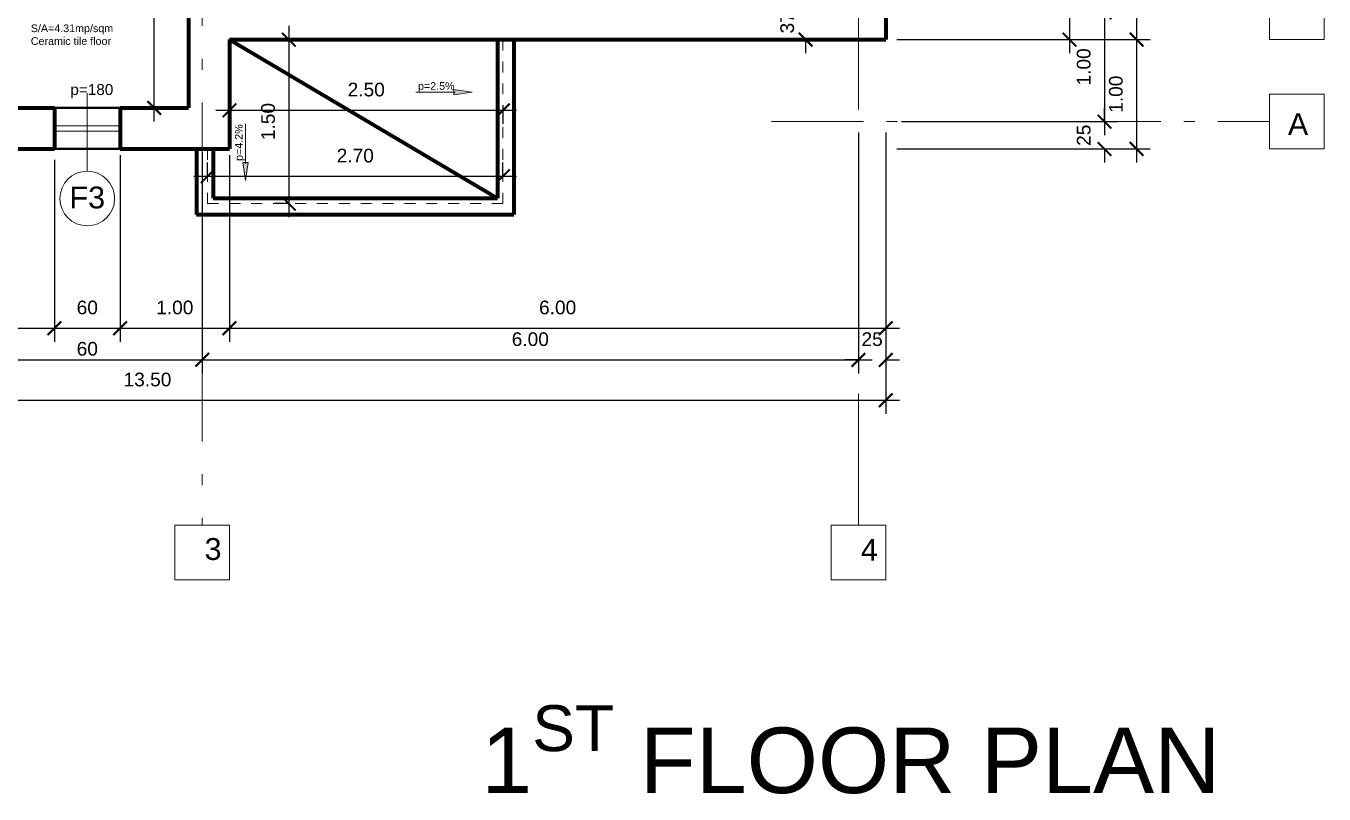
# Model space of a CAD drawing. Header units: inches. Extents: x 12.8 to 66.6, y 2.1 to 46.7.
# Drawn here: x 22.28 to 34.15, y 2.1 to 9.12 of the extents above; entities that cross this region are included whole.
import ezdxf

# ---------------------------------------------------------------- set-up
doc = ezdxf.new("R2010")
doc.units = ezdxf.units.IN
doc.header["$MEASUREMENT"] = 0
doc.linetypes.add('ACAD_ISO02W100', pattern=[15, 12, -3])
doc.linetypes.add('ACAD_ISO10W100', pattern=[18, 12, -3, 0, -3])
for name, color, linetype, lineweight in [('axes', 40, 'ACAD_ISO10W100', 20), ('cote', 252, 'Continuous', 20), ('dashed line', 241, 'ACAD_ISO02W100', 20), ('walls', 160, 'Continuous', 80), ('windows ext', 151, 'Continuous', 40), ('windows&doors', 80, 'Continuous', 20)]:
    doc.layers.add(name, color=color, linetype=linetype, lineweight=lineweight)
doc.styles.get("Standard").update_dxf_attribs({"font": 'arial.ttf'})
doc.dimstyles.new('1_50_centimeters', dxfattribs={"dimscale": 50, "dimtxt": 0.0025, "dimasz": 0.0025, "dimexe": 0.0025, "dimexo": 0.002, "dimgap": 0.0025, "dimtad": 1, "dimdec": 0, "dimlfac": 100, "dimzin": 0, "dimdsep": 46, "dimtxsty": 'Standard', "dimblk": 'ARCHTICK', "dimcen": 0.002, "dimdle": 0.0025, "dimadec": 0, "dimazin": 0, "dimtfac": 1, "dimtdec": 0, "dimtix": 1, "dimtofl": 0, "dimtmove": 0, "dimatfit": 3, "dimldrblk": 'ARCHTICK', "dimfxl": 1, "dimfxlon": 1, "dimtolj": 1, "dimtzin": 0, "dimarcsym": 0})
doc.dimstyles.new('1_50_meters', dxfattribs={"dimscale": 50, "dimtxt": 0.0025, "dimasz": 0.0025, "dimexe": 0.0025, "dimexo": 0.002, "dimgap": 0.0025, "dimtad": 1, "dimzin": 0, "dimdsep": 46, "dimtxsty": 'Standard', "dimblk": 'ARCHTICK', "dimcen": 0.002, "dimdle": 0.0025, "dimadec": 0, "dimazin": 0, "dimtfac": 1, "dimtofl": 0, "dimtmove": 0, "dimatfit": 3, "dimldrblk": 'ARCHTICK', "dimfxl": 1, "dimfxlon": 1, "dimtolj": 1, "dimtzin": 0, "dimarcsym": 0})

# ---------------------------------------------------------------- blocks, each defined once
blk = doc.blocks.new('_ArchTick')
at = {"color": 0, "linetype": 'ByBlock', "const_width": 0.15}
blk.add_lwpolyline([(-0.5, -0.5), (0.5, 0.5)], dxfattribs=at)
blk = doc.blocks.new('*D119')
at = {"layer": 'cote', "color": 0, "lineweight": -2, "ltscale": 0.1, "transparency": 16777216}
for p, q in [((32.432, 16.421), (32.432, 8.871)), ((30.239, 16.296), (32.557, 16.296)), ((30.239, 8.996), (32.557, 8.996))]:
    blk.add_line(p, q, dxfattribs=at)
at = {"layer": 'Defpoints', "color": 0, "ltscale": 0.1, "transparency": 16777216}
for p in [(30.139, 16.296), (30.139, 8.996), (32.432, 8.996)]:
    blk.add_point(p, dxfattribs=at)
at = {"layer": 'cote', "color": 0, "lineweight": -2, "ltscale": 0.1, "transparency": 16777216, "xscale": 0.125, "yscale": 0.125, "zscale": 0.125}
for p, rotation in [((32.432, 16.296), 90), ((32.432, 8.996), 270)]:
    blk.add_blockref('_ArchTick', p, dxfattribs=dict(at, rotation=rotation))
at = {"layer": 'cote', "color": 0, "ltscale": 0.1, "transparency": 16777216, "insert": (32.243, 12.646), "char_height": 0.125, "attachment_point": 5, "rotation": 90}
blk.add_mtext('\\A1;7.30', dxfattribs=at)
blk = doc.blocks.new('*D121')
at = {"layer": 'cote', "color": 0, "lineweight": -2, "ltscale": 0.1, "transparency": 16777216}
for p, q in [((32.432, 9.121), (32.432, 7.871)), ((30.239, 8.996), (32.557, 8.996)), ((30.239, 7.996), (32.557, 7.996))]:
    blk.add_line(p, q, dxfattribs=at)
at = {"layer": 'Defpoints', "color": 0, "ltscale": 0.1, "transparency": 16777216}
for p in [(30.139, 8.996), (30.139, 7.996), (32.432, 7.996)]:
    blk.add_point(p, dxfattribs=at)
at = {"layer": 'cote', "color": 0, "lineweight": -2, "ltscale": 0.1, "transparency": 16777216, "xscale": 0.125, "yscale": 0.125, "zscale": 0.125}
for p, rotation in [((32.432, 8.996), 90), ((32.432, 7.996), 270)]:
    blk.add_blockref('_ArchTick', p, dxfattribs=dict(at, rotation=rotation))
at = {"layer": 'cote', "color": 0, "ltscale": 0.1, "transparency": 16777216, "insert": (32.243, 8.496), "char_height": 0.125, "attachment_point": 5, "rotation": 90}
blk.add_mtext('\\A1;1.00', dxfattribs=at)
blk = doc.blocks.new('*D124')
at = {"layer": 'cote', "color": 0, "lineweight": -2, "ltscale": 0.1, "transparency": 16777216}
for p, q in [((32.138, 9.371), (32.138, 8.121)), ((30.284, 9.246), (32.263, 9.246)), ((30.284, 8.246), (32.263, 8.246))]:
    blk.add_line(p, q, dxfattribs=at)
at = {"layer": 'Defpoints', "color": 0, "ltscale": 0.1, "transparency": 16777216}
for p in [(30.184, 9.246), (30.184, 8.246), (32.138, 8.246)]:
    blk.add_point(p, dxfattribs=at)
at = {"layer": 'cote', "color": 0, "lineweight": -2, "ltscale": 0.1, "transparency": 16777216, "xscale": 0.125, "yscale": 0.125, "zscale": 0.125}
for p, rotation in [((32.138, 9.246), 90), ((32.138, 8.246), 270)]:
    blk.add_blockref('_ArchTick', p, dxfattribs=dict(at, rotation=rotation))
at = {"layer": 'cote', "color": 0, "ltscale": 0.1, "transparency": 16777216, "insert": (31.949, 8.746), "char_height": 0.125, "attachment_point": 5, "rotation": 90}
blk.add_mtext('\\A1;1.00', dxfattribs=at)
blk = doc.blocks.new('*D125')
at = {"layer": 'cote', "color": 0, "lineweight": -2, "ltscale": 0.1, "transparency": 16777216}
for p, q in [((32.138, 8.246), (32.138, 8.371)), ((30.284, 8.246), (32.263, 8.246)), ((30.284, 7.996), (32.263, 7.996)), ((32.138, 7.996), (32.138, 7.871))]:
    blk.add_line(p, q, dxfattribs=at)
at = {"layer": 'Defpoints', "color": 0, "ltscale": 0.1, "transparency": 16777216}
for p in [(30.184, 8.246), (30.184, 7.996), (32.138, 7.996)]:
    blk.add_point(p, dxfattribs=at)
at = {"layer": 'cote', "color": 0, "lineweight": -2, "ltscale": 0.1, "transparency": 16777216, "xscale": 0.125, "yscale": 0.125, "zscale": 0.125}
for p, rotation in [((32.138, 8.246), 270), ((32.138, 7.996), 90)]:
    blk.add_blockref('_ArchTick', p, dxfattribs=dict(at, rotation=rotation))
at = {"layer": 'cote', "color": 0, "ltscale": 0.1, "transparency": 16777216, "insert": (31.949, 8.121), "char_height": 0.125, "attachment_point": 5, "rotation": 90}
blk.add_mtext('\\A1;25', dxfattribs=at)
blk = doc.blocks.new('*D132')
at = {"layer": 'cote', "color": 0, "lineweight": -2, "ltscale": 0.1, "transparency": 16777216}
for p, q in [((31.818, 10.221), (31.818, 8.871)), ((30.239, 10.096), (31.943, 10.096)), ((30.239, 8.996), (31.943, 8.996))]:
    blk.add_line(p, q, dxfattribs=at)
at = {"layer": 'Defpoints', "color": 0, "ltscale": 0.1, "transparency": 16777216}
for p in [(30.139, 10.096), (30.139, 8.996), (31.818, 8.996)]:
    blk.add_point(p, dxfattribs=at)
at = {"layer": 'cote', "color": 0, "lineweight": -2, "ltscale": 0.1, "transparency": 16777216, "xscale": 0.125, "yscale": 0.125, "zscale": 0.125}
for p, rotation in [((31.818, 10.096), 90), ((31.818, 8.996), 270)]:
    blk.add_blockref('_ArchTick', p, dxfattribs=dict(at, rotation=rotation))
at = {"layer": 'cote', "color": 0, "ltscale": 0.1, "transparency": 16777216, "insert": (31.629, 9.546), "char_height": 0.125, "attachment_point": 5, "rotation": 90}
blk.add_mtext('\\A1;1.10', dxfattribs=at)
blk = doc.blocks.new('*D134')
at = {"layer": 'cote', "color": 0, "lineweight": -2, "ltscale": 0.1, "transparency": 16777216}
for p, q in [((24.014, 8.349), (26.764, 8.349)), ((24.139, 8.396), (24.139, 8.224)), ((26.639, 8.396), (26.639, 8.224))]:
    blk.add_line(p, q, dxfattribs=at)
at = {"layer": 'Defpoints', "color": 0, "ltscale": 0.1, "transparency": 16777216}
for p in [(24.139, 8.496), (26.639, 8.496), (26.639, 8.349)]:
    blk.add_point(p, dxfattribs=at)
at = {"layer": 'cote', "color": 0, "lineweight": -2, "ltscale": 0.1, "transparency": 16777216, "xscale": 0.125, "yscale": 0.125, "zscale": 0.125, "rotation": 180}
blk.add_blockref('_ArchTick', (24.139, 8.349), dxfattribs=at)
at = {"layer": 'cote', "color": 0, "lineweight": -2, "ltscale": 0.1, "transparency": 16777216, "xscale": 0.125, "yscale": 0.125, "zscale": 0.125}
blk.add_blockref('_ArchTick', (26.639, 8.349), dxfattribs=at)
at = {"layer": 'cote', "color": 0, "ltscale": 0.1, "transparency": 16777216, "insert": (25.389, 8.538), "char_height": 0.125, "attachment_point": 5}
blk.add_mtext('\\A1;2.50', dxfattribs=at)
blk = doc.blocks.new('*D135')
at = {"layer": 'cote', "color": 0, "lineweight": -2, "ltscale": 0.1, "transparency": 16777216}
for p, q in [((24.681, 9.121), (24.681, 7.371)), ((24.681, 8.996), (24.556, 8.996)), ((24.681, 7.496), (24.556, 7.496))]:
    blk.add_line(p, q, dxfattribs=at)
at = {"layer": 'Defpoints', "color": 0, "ltscale": 0.1, "transparency": 16777216}
for p in [(24.681, 8.996), (24.681, 7.496), (24.681, 7.496)]:
    blk.add_point(p, dxfattribs=at)
at = {"layer": 'cote', "color": 0, "lineweight": -2, "ltscale": 0.1, "transparency": 16777216, "xscale": 0.125, "yscale": 0.125, "zscale": 0.125}
for p, rotation in [((24.681, 8.996), 90), ((24.681, 7.496), 270)]:
    blk.add_blockref('_ArchTick', p, dxfattribs=dict(at, rotation=rotation))
at = {"layer": 'cote', "color": 0, "ltscale": 0.1, "transparency": 16777216, "insert": (24.492, 8.246), "char_height": 0.125, "attachment_point": 5, "rotation": 90}
blk.add_mtext('\\A1;1.50', dxfattribs=at)
blk = doc.blocks.new('*D136')
at = {"layer": 'cote', "color": 0, "lineweight": -2, "ltscale": 0.1, "transparency": 16777216}
for p, q in [((23.939, 7.746), (23.939, 7.871)), ((26.639, 7.746), (26.639, 7.871)), ((23.814, 7.746), (26.764, 7.746))]:
    blk.add_line(p, q, dxfattribs=at)
at = {"layer": 'Defpoints', "color": 0, "ltscale": 0.1, "transparency": 16777216}
for p in [(23.939, 7.746), (26.639, 7.746), (26.639, 7.746)]:
    blk.add_point(p, dxfattribs=at)
at = {"layer": 'cote', "color": 0, "lineweight": -2, "ltscale": 0.1, "transparency": 16777216, "xscale": 0.125, "yscale": 0.125, "zscale": 0.125, "rotation": 180}
blk.add_blockref('_ArchTick', (23.939, 7.746), dxfattribs=at)
at = {"layer": 'cote', "color": 0, "lineweight": -2, "ltscale": 0.1, "transparency": 16777216, "xscale": 0.125, "yscale": 0.125, "zscale": 0.125}
blk.add_blockref('_ArchTick', (26.639, 7.746), dxfattribs=at)
at = {"layer": 'cote', "color": 0, "ltscale": 0.1, "transparency": 16777216, "insert": (25.289, 7.934), "char_height": 0.125, "attachment_point": 5}
blk.add_mtext('\\A1;2.70', dxfattribs=at)
blk = doc.blocks.new('*D140')
at = {"layer": 'cote', "color": 0, "lineweight": -2, "ltscale": 0.1, "transparency": 16777216}
for p, q in [((18.389, 7.964), (18.389, 5.942)), ((23.889, 7.964), (23.889, 5.942)), ((18.264, 6.067), (24.014, 6.067))]:
    blk.add_line(p, q, dxfattribs=at)
at = {"layer": 'Defpoints', "color": 0, "ltscale": 0.1, "transparency": 16777216}
for p in [(18.389, 8.064), (23.889, 8.064), (23.889, 6.067)]:
    blk.add_point(p, dxfattribs=at)
at = {"layer": 'cote', "color": 0, "lineweight": -2, "ltscale": 0.1, "transparency": 16777216, "xscale": 0.125, "yscale": 0.125, "zscale": 0.125, "rotation": 180}
blk.add_blockref('_ArchTick', (18.389, 6.067), dxfattribs=at)
at = {"layer": 'cote', "color": 0, "lineweight": -2, "ltscale": 0.1, "transparency": 16777216, "xscale": 0.125, "yscale": 0.125, "zscale": 0.125}
blk.add_blockref('_ArchTick', (23.889, 6.067), dxfattribs=at)
at = {"layer": 'cote', "color": 0, "ltscale": 0.1, "transparency": 16777216, "insert": (21.139, 6.255), "char_height": 0.125, "attachment_point": 5}
blk.add_mtext('\\A1;5.50', dxfattribs=at)
blk = doc.blocks.new('*D141')
at = {"layer": 'cote', "color": 0, "lineweight": -2, "ltscale": 0.1, "transparency": 16777216}
for p, q in [((23.889, 7.767), (23.889, 5.942)), ((29.889, 7.767), (29.889, 5.942)), ((23.764, 6.067), (30.014, 6.067))]:
    blk.add_line(p, q, dxfattribs=at)
at = {"layer": 'Defpoints', "color": 0, "ltscale": 0.1, "transparency": 16777216}
for p in [(23.889, 7.867), (29.889, 7.867), (29.889, 6.067)]:
    blk.add_point(p, dxfattribs=at)
at = {"layer": 'cote', "color": 0, "lineweight": -2, "ltscale": 0.1, "transparency": 16777216, "xscale": 0.125, "yscale": 0.125, "zscale": 0.125, "rotation": 180}
blk.add_blockref('_ArchTick', (23.889, 6.067), dxfattribs=at)
at = {"layer": 'cote', "color": 0, "lineweight": -2, "ltscale": 0.1, "transparency": 16777216, "xscale": 0.125, "yscale": 0.125, "zscale": 0.125}
blk.add_blockref('_ArchTick', (29.889, 6.067), dxfattribs=at)
at = {"layer": 'cote', "color": 0, "ltscale": 0.1, "transparency": 16777216, "insert": (26.889, 6.255), "char_height": 0.125, "attachment_point": 5}
blk.add_mtext('\\A1;6.00', dxfattribs=at)
blk = doc.blocks.new('*D142')
at = {"layer": 'cote', "color": 0, "lineweight": -2, "ltscale": 0.1, "transparency": 16777216}
for p, q in [((29.889, 8.146), (29.889, 5.942)), ((30.139, 8.146), (30.139, 5.942)), ((29.889, 6.067), (29.764, 6.067)), ((30.139, 6.067), (30.264, 6.067))]:
    blk.add_line(p, q, dxfattribs=at)
at = {"layer": 'Defpoints', "color": 0, "ltscale": 0.1, "transparency": 16777216}
for p in [(29.889, 8.246), (30.139, 8.246), (30.139, 6.067)]:
    blk.add_point(p, dxfattribs=at)
at = {"layer": 'cote', "color": 0, "lineweight": -2, "ltscale": 0.1, "transparency": 16777216, "xscale": 0.125, "yscale": 0.125, "zscale": 0.125}
blk.add_blockref('_ArchTick', (29.889, 6.067), dxfattribs=at)
at = {"layer": 'cote', "color": 0, "lineweight": -2, "ltscale": 0.1, "transparency": 16777216, "xscale": 0.125, "yscale": 0.125, "zscale": 0.125, "rotation": 180}
blk.add_blockref('_ArchTick', (30.139, 6.067), dxfattribs=at)
at = {"layer": 'cote', "color": 0, "ltscale": 0.1, "transparency": 16777216, "insert": (30.014, 6.255), "char_height": 0.125, "attachment_point": 5}
blk.add_mtext('\\A1;25', dxfattribs=at)
blk = doc.blocks.new('*D143')
at = {"layer": 'cote', "color": 0, "lineweight": -2, "ltscale": 0.1, "transparency": 16777216}
for p, q in [((16.639, 7.896), (16.639, 6.231)), ((22.539, 7.896), (22.539, 6.231)), ((16.514, 6.356), (22.664, 6.356))]:
    blk.add_line(p, q, dxfattribs=at)
at = {"layer": 'Defpoints', "color": 0, "ltscale": 0.1, "transparency": 16777216}
for p in [(16.639, 7.996), (22.539, 7.996), (22.539, 6.356)]:
    blk.add_point(p, dxfattribs=at)
at = {"layer": 'cote', "color": 0, "lineweight": -2, "ltscale": 0.1, "transparency": 16777216, "xscale": 0.125, "yscale": 0.125, "zscale": 0.125, "rotation": 180}
blk.add_blockref('_ArchTick', (16.639, 6.356), dxfattribs=at)
at = {"layer": 'cote', "color": 0, "lineweight": -2, "ltscale": 0.1, "transparency": 16777216, "xscale": 0.125, "yscale": 0.125, "zscale": 0.125}
blk.add_blockref('_ArchTick', (22.539, 6.356), dxfattribs=at)
at = {"layer": 'cote', "color": 0, "ltscale": 0.1, "transparency": 16777216, "insert": (19.589, 6.545), "char_height": 0.125, "attachment_point": 5}
blk.add_mtext('\\A1;5.90', dxfattribs=at)
blk = doc.blocks.new('*D144')
at = {"layer": 'cote', "color": 0, "lineweight": -2, "ltscale": 0.1, "transparency": 16777216}
for p, q in [((22.539, 7.796), (22.539, 6.231)), ((23.139, 7.796), (23.139, 6.231)), ((22.414, 6.356), (23.264, 6.356))]:
    blk.add_line(p, q, dxfattribs=at)
at = {"layer": 'Defpoints', "color": 0, "ltscale": 0.1, "transparency": 16777216}
for p in [(22.539, 7.896), (23.139, 7.896), (23.139, 6.356)]:
    blk.add_point(p, dxfattribs=at)
at = {"layer": 'cote', "color": 0, "lineweight": -2, "ltscale": 0.1, "transparency": 16777216, "xscale": 0.125, "yscale": 0.125, "zscale": 0.125, "rotation": 180}
blk.add_blockref('_ArchTick', (22.539, 6.356), dxfattribs=at)
at = {"layer": 'cote', "color": 0, "lineweight": -2, "ltscale": 0.1, "transparency": 16777216, "xscale": 0.125, "yscale": 0.125, "zscale": 0.125}
blk.add_blockref('_ArchTick', (23.139, 6.356), dxfattribs=at)
at = {"layer": 'cote', "color": 0, "ltscale": 0.1, "transparency": 16777216, "char_height": 0.125, "attachment_point": 5}
for insert in [(22.839, 6.545), (22.839, 6.167)]:
    blk.add_mtext('\\A1;60', dxfattribs=dict(at, insert=insert))
blk = doc.blocks.new('*D145')
at = {"layer": 'cote', "color": 0, "lineweight": -2, "ltscale": 0.1, "transparency": 16777216}
for p, q in [((23.139, 7.939), (23.139, 6.231)), ((24.139, 7.939), (24.139, 6.231)), ((23.014, 6.356), (24.264, 6.356))]:
    blk.add_line(p, q, dxfattribs=at)
at = {"layer": 'Defpoints', "color": 0, "ltscale": 0.1, "transparency": 16777216}
for p in [(23.139, 8.039), (24.139, 8.039), (24.139, 6.356)]:
    blk.add_point(p, dxfattribs=at)
at = {"layer": 'cote', "color": 0, "lineweight": -2, "ltscale": 0.1, "transparency": 16777216, "xscale": 0.125, "yscale": 0.125, "zscale": 0.125, "rotation": 180}
blk.add_blockref('_ArchTick', (23.139, 6.356), dxfattribs=at)
at = {"layer": 'cote', "color": 0, "lineweight": -2, "ltscale": 0.1, "transparency": 16777216, "xscale": 0.125, "yscale": 0.125, "zscale": 0.125}
blk.add_blockref('_ArchTick', (24.139, 6.356), dxfattribs=at)
at = {"layer": 'cote', "color": 0, "ltscale": 0.1, "transparency": 16777216, "insert": (23.639, 6.545), "char_height": 0.125, "attachment_point": 5}
blk.add_mtext('\\A1;1.00', dxfattribs=at)
blk = doc.blocks.new('*D146')
at = {"layer": 'cote', "color": 0, "lineweight": -2, "ltscale": 0.1, "transparency": 16777216}
for p, q in [((24.139, 7.296), (24.139, 6.231)), ((30.139, 7.296), (30.139, 6.231)), ((24.014, 6.356), (30.264, 6.356))]:
    blk.add_line(p, q, dxfattribs=at)
at = {"layer": 'Defpoints', "color": 0, "ltscale": 0.1, "transparency": 16777216}
for p in [(24.139, 7.396), (30.139, 7.396), (30.139, 6.356)]:
    blk.add_point(p, dxfattribs=at)
at = {"layer": 'cote', "color": 0, "lineweight": -2, "ltscale": 0.1, "transparency": 16777216, "xscale": 0.125, "yscale": 0.125, "zscale": 0.125, "rotation": 180}
blk.add_blockref('_ArchTick', (24.139, 6.356), dxfattribs=at)
at = {"layer": 'cote', "color": 0, "lineweight": -2, "ltscale": 0.1, "transparency": 16777216, "xscale": 0.125, "yscale": 0.125, "zscale": 0.125}
blk.add_blockref('_ArchTick', (30.139, 6.356), dxfattribs=at)
at = {"layer": 'cote', "color": 0, "ltscale": 0.1, "transparency": 16777216, "insert": (27.139, 6.545), "char_height": 0.125, "attachment_point": 5}
blk.add_mtext('\\A1;6.00', dxfattribs=at)
blk = doc.blocks.new('*D148')
at = {"layer": 'cote', "color": 0, "lineweight": -2, "ltscale": 0.1, "transparency": 16777216}
for p, q in [((16.639, 7.896), (16.639, 5.572)), ((30.139, 7.896), (30.139, 5.572)), ((16.514, 5.697), (30.264, 5.697))]:
    blk.add_line(p, q, dxfattribs=at)
at = {"layer": 'Defpoints', "color": 0, "ltscale": 0.1, "transparency": 16777216}
for p in [(16.639, 7.996), (30.139, 7.996), (30.139, 5.697)]:
    blk.add_point(p, dxfattribs=at)
at = {"layer": 'cote', "color": 0, "lineweight": -2, "ltscale": 0.1, "transparency": 16777216, "xscale": 0.125, "yscale": 0.125, "zscale": 0.125, "rotation": 180}
blk.add_blockref('_ArchTick', (16.639, 5.697), dxfattribs=at)
at = {"layer": 'cote', "color": 0, "lineweight": -2, "ltscale": 0.1, "transparency": 16777216, "xscale": 0.125, "yscale": 0.125, "zscale": 0.125}
blk.add_blockref('_ArchTick', (30.139, 5.697), dxfattribs=at)
at = {"layer": 'cote', "color": 0, "ltscale": 0.1, "transparency": 16777216, "insert": (23.389, 5.886), "char_height": 0.125, "attachment_point": 5}
blk.add_mtext('\\A1;13.50', dxfattribs=at)
blk = doc.blocks.new('*D191')
at = {"layer": 'cote', "color": 0, "lineweight": -2, "ltscale": 0.1, "transparency": 16777216}
for p, q in [((29.406, 9.371), (29.406, 9.496)), ((29.406, 9.371), (29.281, 9.371)), ((29.406, 8.996), (29.281, 8.996)), ((29.406, 8.996), (29.406, 8.871))]:
    blk.add_line(p, q, dxfattribs=at)
at = {"layer": 'Defpoints', "color": 0, "ltscale": 0.1, "transparency": 16777216}
for p in [(29.406, 9.371), (29.406, 8.996), (29.406, 8.996)]:
    blk.add_point(p, dxfattribs=at)
at = {"layer": 'cote', "color": 0, "lineweight": -2, "ltscale": 0.1, "transparency": 16777216, "xscale": 0.125, "yscale": 0.125, "zscale": 0.125}
for p, rotation in [((29.406, 9.371), 270), ((29.406, 8.996), 90)]:
    blk.add_blockref('_ArchTick', p, dxfattribs=dict(at, rotation=rotation))
at = {"layer": 'cote', "color": 0, "ltscale": 0.1, "transparency": 16777216, "insert": (29.217, 9.183), "char_height": 0.125, "attachment_point": 5, "rotation": 90}
blk.add_mtext('\\A1;37{\\H0.7x;\\S5^ ;}', dxfattribs=at)
blk = doc.blocks.new('*D215')
at = {"layer": 'cote', "color": 0, "lineweight": -2, "ltscale": 0.1, "transparency": 16777216}
for p, q in [((23.451, 8.246), (23.451, 10.996)), ((23.451, 10.871), (23.326, 10.871)), ((23.451, 8.371), (23.326, 8.371))]:
    blk.add_line(p, q, dxfattribs=at)
at = {"layer": 'Defpoints', "color": 0, "ltscale": 0.1, "transparency": 16777216}
for p in [(23.451, 10.871), (23.451, 10.871), (23.451, 8.371)]:
    blk.add_point(p, dxfattribs=at)
at = {"layer": 'cote', "color": 0, "lineweight": -2, "ltscale": 0.1, "transparency": 16777216, "xscale": 0.125, "yscale": 0.125, "zscale": 0.125}
for p, rotation in [((23.451, 10.871), 90), ((23.451, 8.371), 270)]:
    blk.add_blockref('_ArchTick', p, dxfattribs=dict(at, rotation=rotation))
at = {"layer": 'cote', "color": 0, "ltscale": 0.1, "transparency": 16777216, "insert": (23.262, 9.621), "char_height": 0.125, "attachment_point": 5, "rotation": 90}
blk.add_mtext('\\A1;2.50', dxfattribs=at)

msp = doc.modelspace()

# ---------------------------------------------------------------- hatches: boundary and pattern name
at = {"layer": 'cote', "ltscale": 0.1}
h = msp.add_hatch(color=256, dxfattribs=at)
h.dxf.hatch_style = 1
h.paths.add_polyline_path([(26.19103, 8.54057), (26.19103, 8.51557), (26.20353, 8.51557), (26.3564, 8.51557)])
h.paths.add_polyline_path([(26.3564, 8.51557), (26.20353, 8.51557), (26.19103, 8.51557), (26.19103, 8.49057)])
h = msp.add_hatch(color=256, dxfattribs=at)
h.dxf.hatch_style = 1
h.paths.add_polyline_path([(24.30955, 7.87225), (24.28455, 7.87225), (24.28455, 7.85975), (24.28455, 7.70688)])
h.paths.add_polyline_path([(24.28455, 7.70688), (24.28455, 7.85975), (24.28455, 7.87225), (24.25955, 7.87225)])

# ---------------------------------------------------------------- linework, layer by layer
at = {"layer": 'axes', "ltscale": 0.1}
for p, q in [((29.88858, 19.05529), (29.88858, 4.55529)), ((23.88858, 10.32064), (23.88858, 4.55529))]:
    msp.add_line(p, q, dxfattribs=at)
at = {"layer": 'axes', "ltscale": 0.07}
msp.add_line((29.09474, 8.24564), (33.64568, 8.24564), dxfattribs=at)
at = {"layer": 'axes', "ltscale": 0.1}
for points in [[(33.64568, 9.49564), (33.64568, 8.99564), (34.14568, 8.99564), (34.14568, 9.49564)], [(33.64568, 8.49564), (33.64568, 7.99564), (34.14568, 7.99564), (34.14568, 8.49564)], [(23.63858, 4.55529), (23.63858, 4.05529), (24.13858, 4.05529), (24.13858, 4.55529)], [(29.63858, 4.55529), (29.63858, 4.05529), (30.13858, 4.05529), (30.13858, 4.55529)]]:
    msp.add_lwpolyline(points, close=True, dxfattribs=at)
at = {"layer": 'cote', "ltscale": 0.1}
for p, q in [((22.83858, 8.5056), (22.83858, 7.79228)), ((25.84227, 8.51557), (26.20353, 8.51557)), ((26.19103, 8.49057), (26.19103, 8.54057)), ((26.19103, 8.54057), (26.3564, 8.51557)), ((26.19103, 8.51557), (26.19103, 8.49057)), ((26.3564, 8.51557), (26.19103, 8.49057)), ((24.28455, 8.22438), (24.28455, 7.85975)), ((24.28455, 7.87225), (24.25955, 7.87225)), ((24.25955, 7.87225), (24.30955, 7.87225)), ((24.28455, 7.70688), (24.25955, 7.87225)), ((24.30955, 7.87225), (24.28455, 7.70688))]:
    msp.add_line(p, q, dxfattribs=at)
msp.add_circle((22.83858, 7.54228), 0.25, dxfattribs=at)
at = {"layer": 'dashed line', "ltscale": 0.008}
for p, q in [((26.63858, 8.99564), (26.63858, 7.49564)), ((23.93858, 7.99564), (23.93858, 7.49564)), ((23.93858, 7.49564), (26.63858, 7.49564))]:
    msp.add_line(p, q, dxfattribs=at)
at = {"layer": 'walls', "ltscale": 0.1}
for p, q in [((23.76358, 12.27064), (23.76358, 8.37064)), ((30.13858, 10.09564), (30.13858, 8.99564)), ((24.13858, 8.99564), (30.13858, 8.99564)), ((24.13858, 8.99564), (24.13858, 7.99564)), ((24.13858, 8.99564), (26.58858, 7.54564)), ((26.58858, 8.99564), (26.58858, 7.54564)), ((26.73858, 8.99564), (26.73858, 7.39564)), ((18.51358, 8.37064), (22.53858, 8.37064)), ((22.53858, 8.37064), (22.53858, 7.99564)), ((23.13858, 8.37064), (23.13858, 7.99564)), ((23.13858, 8.37064), (23.76358, 8.37064)), ((16.63858, 7.99564), (22.53858, 7.99564)), ((23.13858, 7.99564), (24.13858, 7.99564)), ((23.83858, 7.99564), (23.83858, 7.39564)), ((23.98858, 7.99564), (23.98858, 7.54564)), ((23.98858, 7.54564), (26.58858, 7.54564)), ((23.83858, 7.39564), (26.73858, 7.39564))]:
    msp.add_line(p, q, dxfattribs=at)
at = {"layer": 'windows ext', "ltscale": 0.1}
for p, q in [((22.53858, 8.37064), (23.13858, 8.37064)), ((22.53858, 7.99564), (23.13858, 7.99564))]:
    msp.add_line(p, q, dxfattribs=at)
at = {"layer": 'windows&doors', "ltscale": 0.1}
for p, q in [((22.53858, 8.20814), (23.13858, 8.20814)), ((22.53858, 8.15814), (23.13858, 8.15814))]:
    msp.add_line(p, q, dxfattribs=at)

# ---------------------------------------------------------------- texts
at = {"layer": 'axes', "ltscale": 0.1, "attachment_point": 1}
for s, width, heights, insert, char_height in [('A', 0.5, [0.06274], (33.8151, 8.32236), 0.2), ('\\A1;{\\C0;1\\H0.7x;\\SST^ ;\\H1.42857x; FLOOR PLAN}', 10.4738935, [0], (26.44022, 2.90777), 0.6)]:
    msp.add_mtext_dynamic_manual_height_columns(s, width=width, gutter_width=1, heights=heights, dxfattribs=dict(at, insert=insert, char_height=char_height))
at = {"layer": 'axes', "ltscale": 0.1, "char_height": 0.2, "attachment_point": 1}
for s, insert in [('\\pxqc;3', (23.88858, 4.43637)), ('\\pxqc;4', (29.88858, 4.4286))]:
    msp.add_mtext(s, dxfattribs=dict(at, insert=insert))
at = {"layer": 'cote', "ltscale": 0.1, "attachment_point": 1}
for s, width, insert, char_height in [('{\\H0.75x;BATHROOM}\\P{\\H0.35x;S/A=4.31mp/sqm\\PCeramic tile floor}', 1.253972, (22.32257, 9.38429), 0.2), ('p=180', 1.1664805, (22.68433, 8.5889), 0.1), ('p=2.5%', 0.4303479, (25.86246, 8.60685), 0.07), ('\\pxqc;F3', 0.3529966, (22.66208, 7.65205), 0.2)]:
    msp.add_mtext_dynamic_manual_height_columns(s, width=width, gutter_width=1, heights=[0], dxfattribs=dict(at, insert=insert, char_height=char_height))
at = {"layer": 'cote', "ltscale": 0.1, "insert": (24.18924, 7.88629), "char_height": 0.07, "attachment_point": 1, "rotation": 90}
msp.add_mtext_dynamic_manual_height_columns('p=4.2%', width=0.5100244, gutter_width=1, heights=[0], dxfattribs=at)

# ---------------------------------------------------------------- dimensions: what is measured, and where the dimension line sits
at = {"layer": 'cote', "ltscale": 0.1}
for base, p1, p2, dimstyle, picture, middle in [((32.43187, 8.99564), (30.13858, 16.29564), (30.13858, 8.99564), '1_50_meters', '*D119', (32.243, 12.64564)), ((23.45108, 10.87064), (23.45108, 8.37064), (23.45108, 10.87064), '1_50_meters', '*D215', (23.26225, 9.62064)), ((31.81825, 8.99564), (30.13858, 10.09564), (30.13858, 8.99564), '1_50_meters', '*D132', (31.62943, 9.54564)), ((32.13794, 8.24564), (30.18384, 9.24564), (30.18384, 8.24564), '1_50_meters', '*D124', (31.94912, 8.74564)), ((24.68125, 7.49564), (24.68125, 8.99564), (24.68125, 7.49564), '1_50_meters', '*D135', (24.49243, 8.24564)), ((32.43187, 7.99564), (30.13858, 8.99564), (30.13858, 7.99564), '1_50_meters', '*D121', (32.24305, 8.49564)), ((32.13794, 7.99564), (30.18384, 8.24564), (30.18384, 7.99564), '1_50_centimeters', '*D125', (31.94912, 8.12064))]:
    dim = msp.add_linear_dim(base=base, p1=p1, p2=p2, angle=90, dimstyle=dimstyle, dxfattribs=at)
    dim.commit()
    dim.dimension.update_dxf_attribs({"geometry": picture, "text_midpoint": middle})
dim = msp.add_linear_dim(base=(29.40565, 8.99564), p1=(29.40565, 9.37064), p2=(29.40565, 8.99564), angle=90, text='37{\\H0.7x;\\S5^ ;}', dimstyle='1_50_centimeters', dxfattribs=at)
dim.commit()
dim.dimension.update_dxf_attribs({"geometry": '*D191', "text_midpoint": (29.21679, 9.18314)})
for base, p1, p2, dimstyle, picture, middle in [((26.63858, 8.34938), (24.13858, 8.49564), (26.63858, 8.49564), '1_50_meters', '*D134', (25.38858, 8.5382)), ((30.13858, 6.06662), (29.88858, 8.24564), (30.13858, 8.24564), '1_50_centimeters', '*D142', (30.01358, 6.25544)), ((22.53858, 6.35579), (16.63858, 7.99564), (22.53858, 7.99564), '1_50_meters', '*D143', (19.58858, 6.54461)), ((30.13858, 5.69693), (16.63858, 7.99564), (30.13858, 7.99564), '1_50_meters', '*D148', (23.38858, 5.8858)), ((23.88858, 6.06662), (18.38858, 8.06359), (23.88858, 8.06359), '1_50_meters', '*D140', (21.13858, 6.25544)), ((24.13858, 6.35579), (23.13858, 8.03933), (24.13858, 8.03933), '1_50_meters', '*D145', (23.63858, 6.54461)), ((26.63858, 7.74564), (23.93858, 7.74564), (26.63858, 7.74564), '1_50_meters', '*D136', (25.28858, 7.93447)), ((29.88858, 6.06662), (23.88858, 7.86743), (29.88858, 7.86743), '1_50_meters', '*D141', (26.88858, 6.25544)), ((30.13858, 6.35579), (24.13858, 7.39559), (30.13858, 7.39559), '1_50_meters', '*D146', (27.13858, 6.54461))]:
    dim = msp.add_linear_dim(base=base, p1=p1, p2=p2, dimstyle=dimstyle, dxfattribs=at)
    dim.commit()
    dim.dimension.update_dxf_attribs({"geometry": picture, "text_midpoint": middle})
dim = msp.add_linear_dim(base=(23.13858, 6.35579), p1=(22.53858, 7.89627), p2=(23.13858, 7.89627), text='<>\\X60', dimstyle='1_50_centimeters', dxfattribs=at)
dim.commit()
dim.dimension.update_dxf_attribs({"geometry": '*D144', "text_midpoint": (22.83858, 6.35579)})

doc.saveas('drawing.dxf')
